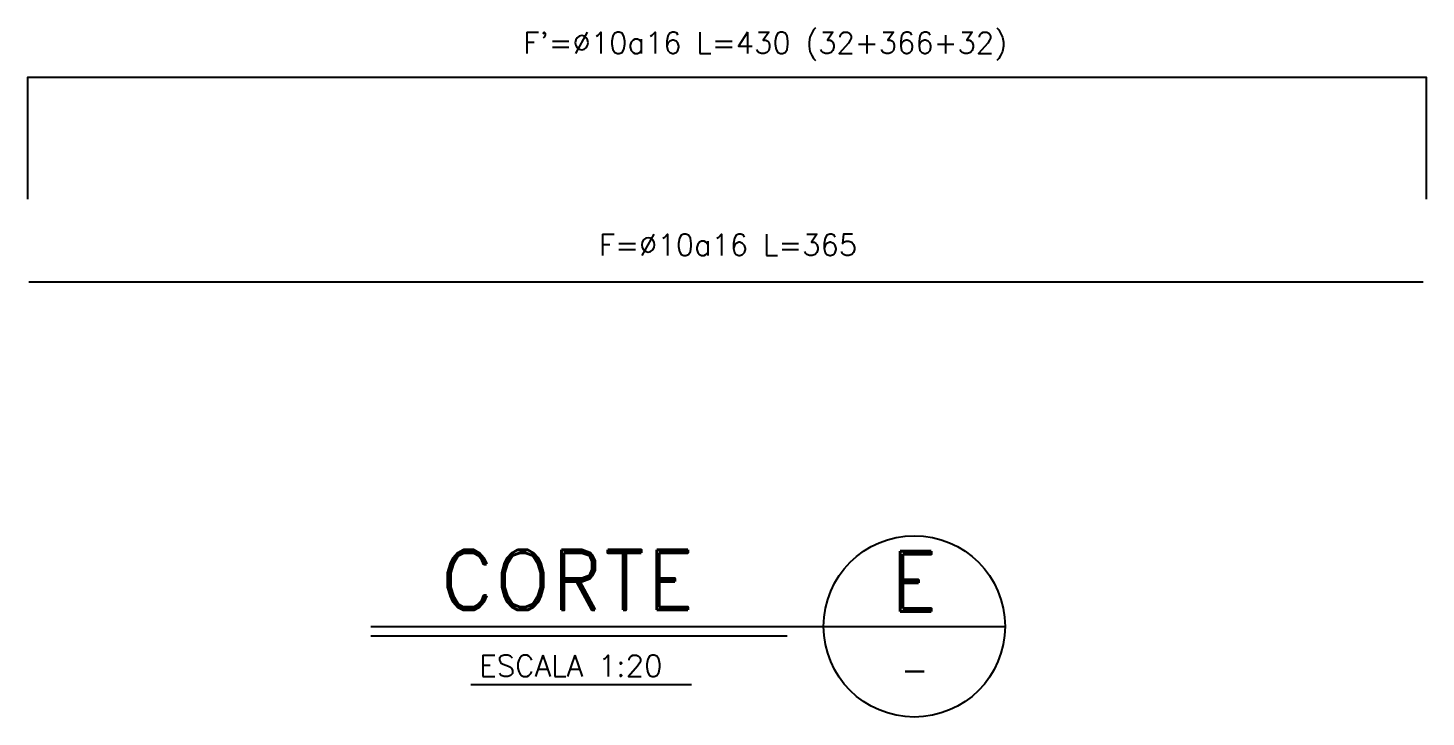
# Model space of a CAD drawing. Extents: x -58 to 5689, y 66 to 4123.
# Drawn here: x 3658 to 4390, y 1525 to 1886 of the extents above; entities that cross this region are included whole.
import ezdxf
from ezdxf.enums import TextEntityAlignment as Align

# ---------------------------------------------------------------- set-up
doc = ezdxf.new("R2010")
doc.units = 0
doc.header["$LTSCALE"] = 30
doc.header["$MEASUREMENT"] = 0
doc.layers.get('0').update_dxf_attribs({"linetype": 'CONTINUOUS'})
for name, color, linetype in [('CONTORNOS', 3, 'CONTINUOUS'), ('RLA-FE', 7, 'CONTINUOUS'), ('TEXTOS-SM', 3, 'CONTINUOUS')]:
    doc.layers.add(name, color=color, linetype=linetype)
doc.styles.add('ROMANS', font='romans.shx', dxfattribs={"height": 11.25})
doc.styles.add('ROMANS0', font='romans.shx')
doc.styles.add('SIETE50', font='ROMAND.SHX', dxfattribs={"height": 31.5})

# ---------------------------------------------------------------- blocks, each defined once
blk = doc.blocks.new('T-CORTE')
at = {"color": 6}
for p, q in [((-169.7, -4.87), (162.33, -4.87)), ((-169.7, -9.87), (48.33, -9.87))]:
    blk.add_line(p, q, dxfattribs=at)
at = {"color": 3}
blk.add_line((-117.31, -35.35), (-1.78, -35.35), dxfattribs=at)
blk.add_circle((114.83, -4.87), 47.5, dxfattribs=at)
at = {"color": 6, "style": 'SIETE50'}
blk.add_text('CORTE', height=31.5, dxfattribs=at).set_placement((-133.43, 3.71))
blk.add_attdef('A', text='', height=31.5, dxfattribs=at).set_placement((114.91, 18.73), align=Align.MIDDLE_CENTER)
at = {"color": 3, "style": 'ROMANS'}
blk.add_attdef('ESCALA', (-113, -31.12), '', height=11.25, dxfattribs=at)
blk.add_attdef('-', text='', height=13, dxfattribs=at).set_placement((114.99, -27.66), align=Align.MIDDLE)

msp = doc.modelspace()

# ---------------------------------------------------------------- linework, layer by layer
at = {"layer": 'RLA-FE'}
for points in [[(3658.21, 1796.09), (3658.21, 1860.09), (4390.21, 1860.09), (4390.21, 1796.09)], [(3658.71, 1752.81), (4388.71, 1752.81)]]:
    msp.add_lwpolyline(points, dxfattribs=at)

# ---------------------------------------------------------------- block references
at = {"layer": 'CONTORNOS'}
msp.add_blockref('T-CORTE', (4007.46, 1577.28), dxfattribs=at).add_auto_attribs({'ESCALA': 'ESCALA 1:20', 'A': 'E', '-': '-'})

# ---------------------------------------------------------------- texts
at = {"layer": 'TEXTOS-SM', "style": 'ROMANS0'}
for s, p in [("F'=%%C10a16 L=430 (32+366+32)", (4044.12, 1872.5)), ('F=%%C10a16 L=365', (4024.71, 1766.62))]:
    msp.add_text(s, height=11.2, dxfattribs=at).set_placement(p, align=Align.CENTER)

doc.saveas('drawing.dxf')
